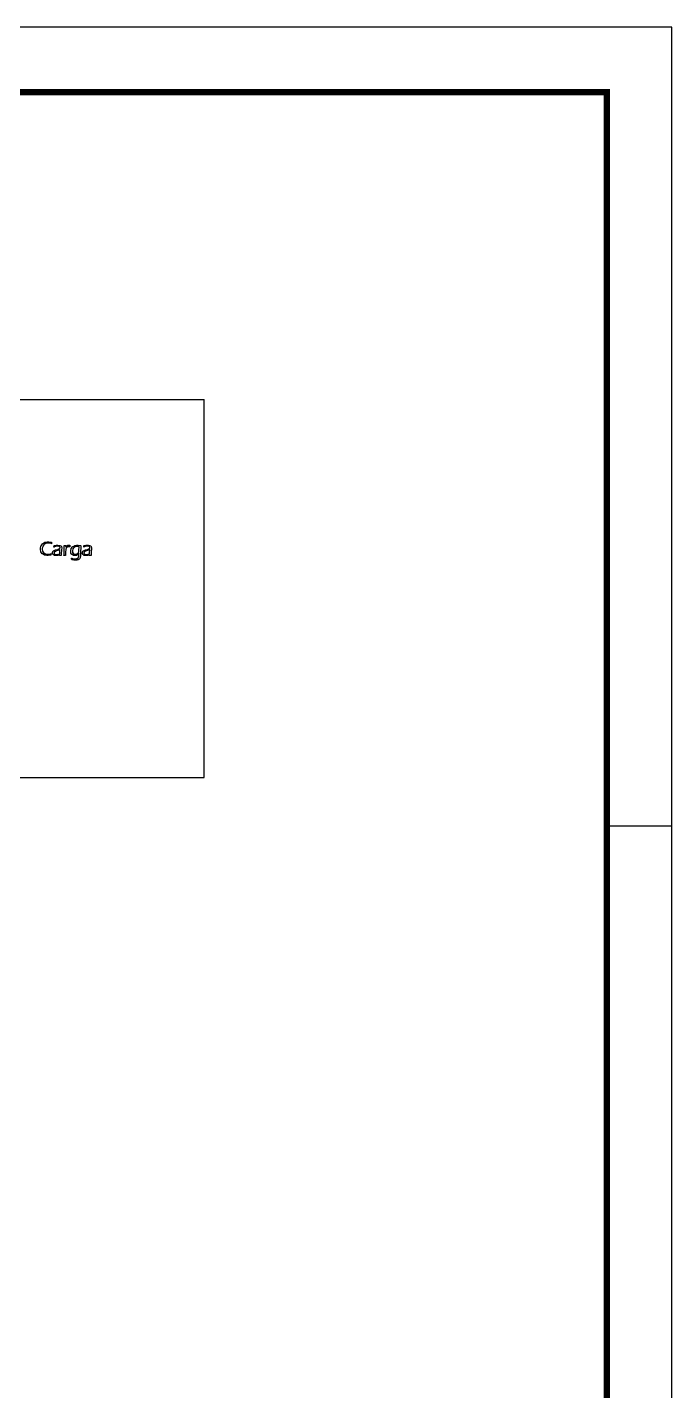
# Model space of a CAD drawing. Header units: metres. Extents: x 3290 to 4536, y 1562 to 1983.
# Drawn here: x 4436.8 to 4536, y 1772.7 to 1982.7 of the extents above; entities that cross this region are included whole.
import ezdxf

# ---------------------------------------------------------------- set-up
doc = ezdxf.new("R2010")
doc.units = ezdxf.units.M
doc.layers.add('ARQ-FOLHA', color=7, linetype='Continuous')
doc.layers.add('CFF-7E-00', color=30, linetype='Continuous')

# ---------------------------------------------------------------- blocks, each defined once
blk = doc.blocks.new('FOLHA A2')
at = {"layer": 'ARQ-FOLHA'}
for p, q in [((594, 0), (0, 0)), ((594, -420), (594, 0)), ((584, -123), (594, -123))]:
    blk.add_line(p, q, dxfattribs=at)
at = {"layer": 'ARQ-FOLHA', "const_width": 1}
blk.add_lwpolyline([(25, -410), (584, -410), (584, -10), (25, -10), (25, -410)], dxfattribs=at)

msp = doc.modelspace()

# ---------------------------------------------------------------- linework, layer by layer
for p, q in [((4302.88, 1925.32), (4464.04, 1925.32)), ((4464.04, 1867.12), (4464.04, 1925.32)), ((4302.88, 1867.12), (4464.04, 1867.12))]:
    msp.add_line(p, q)
at = {"layer": 'CFF-7E-00'}
for points in [[(4440.48, 1901.58), (4440.48, 1901.53), (4440.45, 1901.37), (4440.44, 1901.35), (4440.4, 1901.34), (4440.02, 1901.29), (4439.89, 1901.29), (4439.79, 1901.29), (4439.5, 1901.34), (4439.47, 1901.35), (4439.44, 1901.36), (4439.14, 1901.53), (4439.11, 1901.55), (4439.09, 1901.57), (4438.9, 1901.85), (4438.89, 1901.87), (4438.88, 1901.91), (4438.82, 1902.2), (4438.82, 1902.3), (4438.82, 1902.41), (4438.9, 1902.71), (4438.92, 1902.75), (4438.93, 1902.78), (4439.12, 1903.08), (4439.15, 1903.1), (4439.17, 1903.13), (4439.47, 1903.32), (4439.5, 1903.33), (4439.54, 1903.35), (4439.88, 1903.4), (4439.99, 1903.4), (4440.12, 1903.4), (4440.46, 1903.37), (4440.51, 1903.36), (4440.51, 1903.36), (4440.51, 1903.17), (4440.51, 1903.1), (4440.48, 1903.12), (4440.24, 1903.19), (4440.22, 1903.2), (4440.17, 1903.2), (4440.06, 1903.2), (4440.02, 1903.2), (4439.93, 1903.2), (4439.69, 1903.15), (4439.67, 1903.14), (4439.63, 1903.13), (4439.39, 1902.99), (4439.37, 1902.97), (4439.35, 1902.96), (4439.19, 1902.71), (4439.18, 1902.68), (4439.17, 1902.65), (4439.11, 1902.41), (4439.11, 1902.33), (4439.11, 1902.24), (4439.14, 1901.99), (4439.15, 1901.97), (4439.16, 1901.95), (4439.32, 1901.73), (4439.34, 1901.71), (4439.36, 1901.7), (4439.58, 1901.56), (4439.6, 1901.55), (4439.62, 1901.54), (4439.85, 1901.48), (4439.93, 1901.48), (4440.06, 1901.48), (4440.43, 1901.57), (4440.48, 1901.58)], [(4440.9, 1902.59), (4440.9, 1902.64), (4440.93, 1902.77), (4440.93, 1902.81), (4440.96, 1902.82), (4441.23, 1902.87), (4441.26, 1902.88), (4441.26, 1902.88), (4441.45, 1902.88), (4441.52, 1902.88), (4441.52, 1902.88), (4441.75, 1902.85), (4441.77, 1902.85), (4441.82, 1902.85), (4441.95, 1902.79), (4441.97, 1902.78), (4441.98, 1902.77), (4442.06, 1902.66), (4442.07, 1902.65), (4442.07, 1902.61), (4442.1, 1902.52), (4442.1, 1902.49), (4442.1, 1902.4), (4442.07, 1902.2), (4442.07, 1902.13), (4442.07, 1902.02), (4442.04, 1901.72), (4442.03, 1901.68), (4442.03, 1901.59), (4442.03, 1901.39), (4442.03, 1901.32), (4442, 1901.32), (4441.93, 1901.32), (4441.9, 1901.32), (4441.9, 1901.32), (4441.8, 1901.32), (4441.77, 1901.32), (4441.81, 1901.71), (4441.81, 1902.23), (4441.8, 1902.22), (4441.76, 1902.17), (4441.74, 1902.17), (4441.73, 1902.16), (4441.69, 1902.13), (4441.68, 1902.13), (4441.66, 1902.13), (4441.62, 1902.1), (4441.61, 1902.1), (4441.57, 1902.1), (4441.48, 1902.07), (4441.45, 1902.07), (4441.43, 1902.06), (4441.32, 1902), (4441.29, 1902), (4441.27, 1902), (4441.13, 1901.95), (4441.13, 1901.94), (4441.12, 1901.93), (4441.04, 1901.88), (4441.03, 1901.87), (4441.02, 1901.87), (4440.96, 1901.8), (4440.96, 1901.78), (4440.96, 1901.75), (4440.93, 1901.7), (4440.93, 1901.68), (4440.93, 1901.65), (4440.99, 1901.56), (4441, 1901.55), (4441, 1901.54), (4441.11, 1901.46), (4441.13, 1901.45), (4441.17, 1901.45), (4441.26, 1901.45), (4441.29, 1901.45), (4441.32, 1901.45), (4441.39, 1901.45), (4441.42, 1901.45), (4441.47, 1901.45), (4441.57, 1901.48), (4441.61, 1901.48), (4441.61, 1901.44), (4441.55, 1901.34), (4441.55, 1901.32), (4441.53, 1901.32), (4441.42, 1901.29), (4441.39, 1901.29), (4441.39, 1901.29), (4441.26, 1901.29), (4441.26, 1901.29), (4441.17, 1901.29), (4440.95, 1901.32), (4440.93, 1901.32), (4440.92, 1901.33), (4440.77, 1901.47), (4440.77, 1901.48), (4440.75, 1901.5), (4440.7, 1901.63), (4440.7, 1901.68), (4440.7, 1901.71), (4440.7, 1901.78), (4440.7, 1901.81), (4440.71, 1901.82), (4440.76, 1901.93), (4440.77, 1901.94), (4440.79, 1901.94), (4440.86, 1902), (4440.87, 1902), (4440.87, 1902.01), (4440.99, 1902.09), (4441, 1902.1), (4441.04, 1902.1), (4441.14, 1902.16), (4441.16, 1902.17), (4441.24, 1902.17), (4441.44, 1902.22), (4441.48, 1902.23), (4441.51, 1902.23), (4441.56, 1902.26), (4441.58, 1902.26), (4441.6, 1902.26), (4441.66, 1902.3), (4441.68, 1902.3), (4441.68, 1902.3), (4441.72, 1902.33), (4441.74, 1902.33), (4441.74, 1902.33), (4441.77, 1902.38), (4441.77, 1902.39), (4441.78, 1902.39), (4441.81, 1902.43), (4441.81, 1902.43), (4441.81, 1902.44), (4441.84, 1902.49), (4441.84, 1902.49), (4441.84, 1902.52), (4441.78, 1902.61), (4441.77, 1902.62), (4441.76, 1902.63), (4441.66, 1902.71), (4441.64, 1902.72), (4441.6, 1902.72), (4441.49, 1902.72), (4441.45, 1902.72), (4441.4, 1902.72), (4441.29, 1902.72), (4441.26, 1902.72), (4441.24, 1902.71), (4441.13, 1902.68), (4441.09, 1902.68), (4441.08, 1902.68), (4440.92, 1902.6), (4440.9, 1902.59)], [(4442.45, 1901.32), (4442.46, 1901.47), (4442.49, 1902.41), (4442.49, 1902.72), (4442.49, 1902.85), (4442.52, 1902.85), (4442.59, 1902.85), (4442.62, 1902.85), (4442.65, 1902.85), (4442.72, 1902.85), (4442.75, 1902.85), (4442.75, 1902.59), (4442.75, 1902.6), (4442.83, 1902.74), (4442.84, 1902.75), (4442.85, 1902.76), (4442.93, 1902.81), (4442.94, 1902.81), (4442.95, 1902.82), (4443.05, 1902.87), (4443.07, 1902.88), (4443.1, 1902.88), (4443.18, 1902.88), (4443.2, 1902.88), (4443.23, 1902.88), (4443.31, 1902.88), (4443.33, 1902.88), (4443.33, 1902.82), (4443.33, 1902.69), (4443.33, 1902.65), (4443.29, 1902.65), (4443.2, 1902.65), (4443.17, 1902.65), (4443.13, 1902.65), (4443.04, 1902.65), (4443.01, 1902.65), (4443, 1902.64), (4442.88, 1902.56), (4442.88, 1902.55), (4442.87, 1902.55), (4442.79, 1902.41), (4442.78, 1902.39), (4442.78, 1902.35), (4442.75, 1902.26), (4442.75, 1902.23), (4442.75, 1902.13), (4442.71, 1901.91), (4442.71, 1901.84), (4442.71, 1901.74), (4442.71, 1901.5), (4442.71, 1901.42), (4442.71, 1901.32), (4442.68, 1901.32), (4442.61, 1901.32), (4442.58, 1901.32), (4442.58, 1901.32), (4442.49, 1901.32), (4442.45, 1901.32)], [(4443.62, 1900.87), (4443.65, 1900.86), (4443.87, 1900.8), (4443.95, 1900.8), (4443.97, 1900.8), (4444.15, 1900.77), (4444.21, 1900.77), (4444.26, 1900.77), (4444.42, 1900.8), (4444.43, 1900.8), (4444.45, 1900.81), (4444.59, 1900.89), (4444.6, 1900.9), (4444.61, 1900.9), (4444.66, 1900.98), (4444.66, 1901), (4444.67, 1901.02), (4444.73, 1901.17), (4444.73, 1901.23), (4444.73, 1901.33), (4444.76, 1901.57), (4444.76, 1901.65), (4444.75, 1901.63), (4444.69, 1901.55), (4444.69, 1901.52), (4444.68, 1901.51), (4444.6, 1901.46), (4444.6, 1901.45), (4444.59, 1901.45), (4444.51, 1901.36), (4444.5, 1901.35), (4444.46, 1901.35), (4444.37, 1901.32), (4444.34, 1901.32), (4444.32, 1901.32), (4444.18, 1901.29), (4444.14, 1901.29), (4444.07, 1901.29), (4443.9, 1901.32), (4443.88, 1901.32), (4443.86, 1901.33), (4443.7, 1901.44), (4443.69, 1901.45), (4443.67, 1901.47), (4443.53, 1901.65), (4443.52, 1901.68), (4443.52, 1901.7), (4443.49, 1901.9), (4443.49, 1901.97), (4443.49, 1902.07), (4443.54, 1902.33), (4443.56, 1902.36), (4443.56, 1902.38), (4443.76, 1902.64), (4443.78, 1902.65), (4443.81, 1902.68), (4444.05, 1902.81), (4444.07, 1902.81), (4444.11, 1902.83), (4444.38, 1902.88), (4444.47, 1902.88), (4444.61, 1902.88), (4444.99, 1902.82), (4445.05, 1902.81), (4445.05, 1902.62), (4444.98, 1901.78), (4444.98, 1901.78), (4444.98, 1901.56), (4444.98, 1901.48), (4444.98, 1901.16), (4444.98, 1901.12), (4444.95, 1901.03), (4444.95, 1901), (4444.95, 1900.97), (4444.92, 1900.9), (4444.92, 1900.87), (4444.91, 1900.86), (4444.83, 1900.78), (4444.82, 1900.77), (4444.82, 1900.76), (4444.77, 1900.71), (4444.76, 1900.71), (4444.75, 1900.7), (4444.66, 1900.64), (4444.63, 1900.64), (4444.61, 1900.64), (4444.5, 1900.61), (4444.47, 1900.61), (4444.45, 1900.6), (4444.29, 1900.58), (4444.24, 1900.58), (4444.17, 1900.58), (4443.97, 1900.6), (4443.95, 1900.61), (4443.87, 1900.61), (4443.71, 1900.64), (4443.65, 1900.64), (4443.62, 1900.74), (4443.62, 1900.74), (4443.62, 1900.84), (4443.62, 1900.87)], [(4444.79, 1902.65), (4444.76, 1902.66), (4444.54, 1902.68), (4444.47, 1902.68), (4444.4, 1902.68), (4444.22, 1902.66), (4444.21, 1902.65), (4444.18, 1902.64), (4443.99, 1902.54), (4443.98, 1902.52), (4443.95, 1902.51), (4443.82, 1902.32), (4443.82, 1902.3), (4443.8, 1902.27), (4443.75, 1902.05), (4443.75, 1901.97), (4443.75, 1901.91), (4443.78, 1901.74), (4443.78, 1901.71), (4443.79, 1901.7), (4443.93, 1901.56), (4443.95, 1901.55), (4443.97, 1901.53), (4444.15, 1901.48), (4444.21, 1901.48), (4444.26, 1901.48), (4444.42, 1901.51), (4444.43, 1901.52), (4444.45, 1901.53), (4444.59, 1901.63), (4444.6, 1901.65), (4444.61, 1901.66), (4444.72, 1901.85), (4444.73, 1901.87), (4444.73, 1901.93), (4444.76, 1902.06), (4444.76, 1902.1), (4444.76, 1902.24), (4444.79, 1902.55), (4444.79, 1902.65)], [(4445.5, 1902.59), (4445.5, 1902.64), (4445.53, 1902.79), (4445.53, 1902.81), (4445.56, 1902.82), (4445.81, 1902.87), (4445.83, 1902.88), (4445.89, 1902.88), (4446.04, 1902.88), (4446.09, 1902.88), (4446.15, 1902.88), (4446.33, 1902.85), (4446.34, 1902.85), (4446.39, 1902.85), (4446.53, 1902.79), (4446.54, 1902.78), (4446.56, 1902.77), (4446.64, 1902.68), (4446.64, 1902.65), (4446.65, 1902.64), (4446.67, 1902.53), (4446.67, 1902.49), (4446.67, 1902.4), (4446.67, 1902.2), (4446.67, 1902.13), (4446.66, 1902.09), (4446.64, 1901.78), (4446.64, 1901.68), (4446.64, 1901.59), (4446.64, 1901.39), (4446.64, 1901.32), (4446.61, 1901.32), (4446.53, 1901.32), (4446.51, 1901.32), (4446.47, 1901.32), (4446.37, 1901.32), (4446.34, 1901.32), (4446.38, 1901.71), (4446.41, 1902.23), (4446.4, 1902.22), (4446.34, 1902.17), (4446.34, 1902.17), (4446.34, 1902.16), (4446.29, 1902.13), (4446.28, 1902.13), (4446.26, 1902.13), (4446.22, 1902.1), (4446.22, 1902.1), (4446.17, 1902.1), (4446.08, 1902.07), (4446.05, 1902.07), (4446.03, 1902.06), (4445.92, 1902), (4445.89, 1902), (4445.87, 1902), (4445.74, 1901.95), (4445.73, 1901.94), (4445.71, 1901.93), (4445.63, 1901.89), (4445.63, 1901.87), (4445.62, 1901.87), (4445.57, 1901.8), (4445.57, 1901.78), (4445.56, 1901.77), (4445.53, 1901.7), (4445.53, 1901.68), (4445.53, 1901.65), (4445.59, 1901.56), (4445.6, 1901.55), (4445.61, 1901.54), (4445.69, 1901.46), (4445.7, 1901.45), (4445.75, 1901.45), (4445.85, 1901.45), (4445.89, 1901.45), (4445.92, 1901.45), (4446, 1901.45), (4446.02, 1901.45), (4446.07, 1901.45), (4446.18, 1901.48), (4446.22, 1901.48), (4446.21, 1901.48), (4446.16, 1901.34), (4446.15, 1901.32), (4446.13, 1901.32), (4446.02, 1901.29), (4445.99, 1901.29), (4445.96, 1901.29), (4445.88, 1901.29), (4445.86, 1901.29), (4445.78, 1901.29), (4445.55, 1901.32), (4445.53, 1901.32), (4445.51, 1901.33), (4445.35, 1901.47), (4445.34, 1901.48), (4445.33, 1901.5), (4445.27, 1901.63), (4445.27, 1901.68), (4445.27, 1901.71), (4445.31, 1901.78), (4445.31, 1901.81), (4445.31, 1901.84), (4445.37, 1901.93), (4445.37, 1901.94), (4445.37, 1901.94), (4445.45, 1902), (4445.47, 1902), (4445.48, 1902.01), (4445.59, 1902.09), (4445.6, 1902.1), (4445.64, 1902.1), (4445.75, 1902.16), (4445.76, 1902.17), (4445.84, 1902.17), (4446.02, 1902.22), (4446.05, 1902.23), (4446.09, 1902.23), (4446.16, 1902.26), (4446.18, 1902.26), (4446.2, 1902.26), (4446.25, 1902.3), (4446.25, 1902.3), (4446.26, 1902.3), (4446.31, 1902.33), (4446.31, 1902.33), (4446.33, 1902.33), (4446.37, 1902.38), (4446.38, 1902.39), (4446.38, 1902.39), (4446.41, 1902.43), (4446.41, 1902.43), (4446.41, 1902.44), (4446.41, 1902.49), (4446.41, 1902.49), (4446.41, 1902.52), (4446.39, 1902.61), (4446.38, 1902.62), (4446.37, 1902.63), (4446.25, 1902.71), (4446.25, 1902.72), (4446.2, 1902.72), (4446.09, 1902.72), (4446.05, 1902.72), (4446.01, 1902.72), (4445.9, 1902.72), (4445.86, 1902.72), (4445.84, 1902.71), (4445.71, 1902.68), (4445.66, 1902.68), (4445.66, 1902.68), (4445.52, 1902.6), (4445.5, 1902.59)]]:
    msp.add_lwpolyline(points, close=True, dxfattribs=at)

# ---------------------------------------------------------------- block references
at = {"layer": 'ARQ-FOLHA'}
msp.add_blockref('FOLHA A2', (3942.03, 1982.65), dxfattribs=at)

doc.saveas('drawing.dxf')
